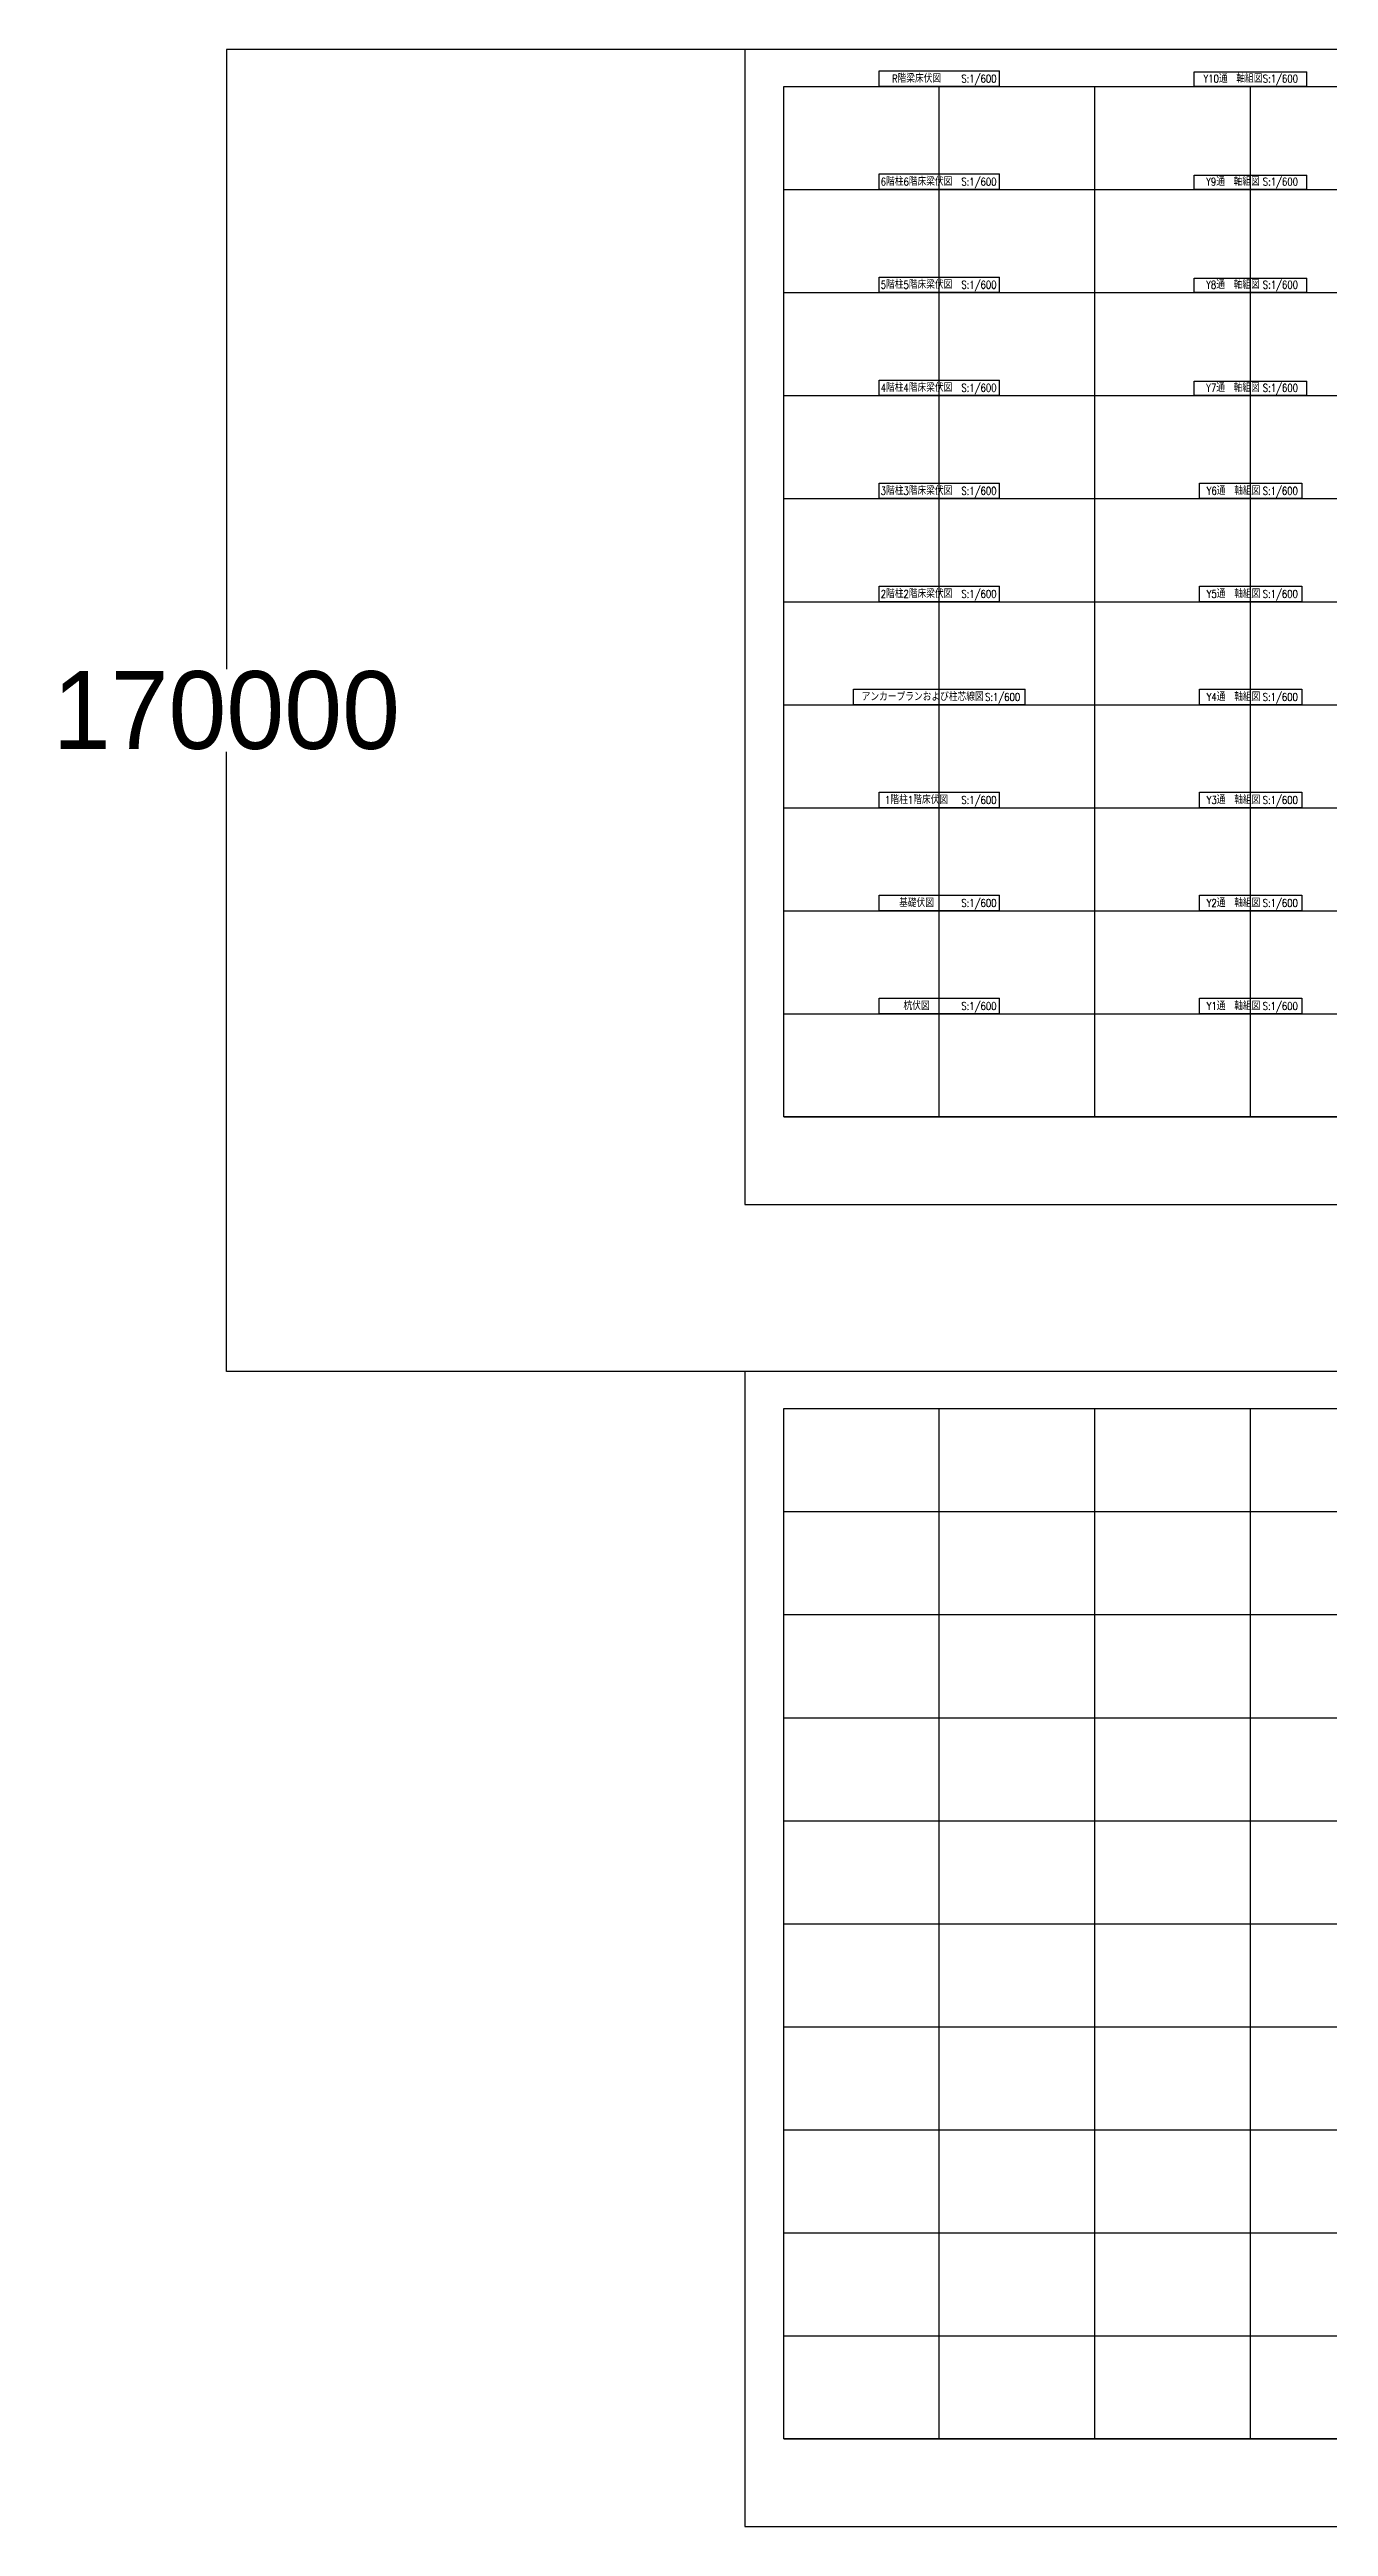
# Model space of a CAD drawing. Extents: x -89331 to 810000, y -1678500 to 210463.
# Drawn here: x -89331 to 75000, y -318500 to 0 of the extents above; entities that cross this region are included whole.
import ezdxf
from ezdxf.enums import TextEntityAlignment as Align

# ---------------------------------------------------------------- set-up
doc = ezdxf.new("R2010")
doc.units = 0
doc.header["$MEASUREMENT"] = 0
doc.layers.get('Defpoints').update_dxf_attribs({"color": 251, "linetype": 'CONTINUOUS'})
doc.layers.add('99_レイアウト枠', color=251, linetype='CONTINUOUS', plot=False)
doc.layers.add('注記', color=3, linetype='CONTINUOUS')
doc.styles.add('DRACAD', font='txt', dxfattribs={"width": 0.85, "bigfont": 'extfont2'})
doc.styles.get("Standard").update_dxf_attribs({"font": 'Osaka.ttc'})
doc.dimstyles.get("Standard").update_dxf_attribs({"dimtxt": 0.18, "dimasz": 0.18, "dimexe": 0.18, "dimexo": 0.0625, "dimgap": 0.09, "dimtad": 0, "dimtih": 1, "dimtoh": 1, "dimdec": 4, "dimzin": 0, "dimdsep": 46, "dimtxsty": 'Standard', "dimcen": 0.09, "dimadec": 0, "dimazin": 0, "dimtfac": 1, "dimtdec": 4, "dimtofl": 0, "dimtmove": 0, "dimatfit": 3, "dimfxl": 1, "dimtolj": 1, "dimtzin": 0, "dimarcsym": 0})

# ---------------------------------------------------------------- blocks, each defined once
blk = doc.blocks.new('*D7831')
at = {"layer": '99_レイアウト枠', "color": 0, "lineweight": -2}
for p, q in [((0, 0), (-66617, 0)), ((-66616, 0), (-66616, -79695)), ((-66616, -170000), (-66616, -90305)), ((0, -170000), (-66617, -170000))]:
    blk.add_line(p, q, dxfattribs=at)
at = {"layer": '99_レイアウト枠', "color": 0}
for points in [[(-66616, 0), (-66616, 0), (-66616, 0)], [(-66616, -170000), (-66616, -170000), (-66616, -170000)]]:
    blk.add_solid(points, dxfattribs=at)
at = {"layer": 'Defpoints', "color": 0}
for p in [(0, 0), (-66616, -170000), (0, -170000)]:
    blk.add_point(p, dxfattribs=at)
at = {"layer": '99_レイアウト枠', "color": 0, "insert": (-66616, -85000), "char_height": 10000, "attachment_point": 5}
blk.add_mtext('\\A1;170000', dxfattribs=at)

msp = doc.modelspace()

# ---------------------------------------------------------------- linework, layer by layer
at = {"layer": '99_レイアウト枠'}
for p, q in [((5000, -137250), (5000, -4750)), ((25000, -137250), (25000, -4750)), ((45000, -137250), (45000, -4750)), ((65000, -137250), (65000, -4750)), ((5000, -18000), (204999.99991, -18000)), ((5000, -31250), (204999.99991, -31250)), ((5000, -44500), (204999.99991, -44500)), ((5000, -57750), (204999.99991, -57750)), ((5000, -71000), (204999.99991, -71000)), ((5000, -84250), (204999.99991, -84250)), ((5000, -97500), (204999.99991, -97500)), ((5000, -110750), (204999.99991, -110750)), ((5000, -124000), (204999.99991, -124000)), ((5000, -137250), (204999.99991, -137250)), ((5000, -307250), (5000, -174750)), ((25000, -307250), (25000, -174750)), ((45000, -307250), (45000, -174750)), ((65000, -307250), (65000, -174750)), ((5000, -188000), (204999.99991, -188000)), ((5000, -201250), (204999.99991, -201250)), ((5000, -214500), (204999.99991, -214500)), ((5000, -227750), (204999.99991, -227750)), ((5000, -241000), (204999.99991, -241000)), ((5000, -254250), (204999.99991, -254250)), ((5000, -267500), (204999.99991, -267500)), ((5000, -280750), (204999.99991, -280750)), ((5000, -294000), (204999.99991, -294000)), ((5000, -307250), (204999.99991, -307250))]:
    msp.add_line(p, q, dxfattribs=at)
for points in [[(0, -148500), (210000, -148500), (210000, 0), (0, 0)], [(5000, -4750), (204999.99991, -4750), (204999.99991, -137250), (5000, -137250)], [(0, -318500), (210000, -318500), (210000, -170000), (0, -170000)], [(5000, -174750), (204999.99991, -174750), (204999.99991, -307250), (5000, -307250)]]:
    msp.add_lwpolyline(points, close=True, dxfattribs=at)
at = {"layer": '注記', "linetype": 'Continuous'}
for p, q in [((17250.00001, -2750), (32750.00001, -2750)), ((17250.00001, -4750), (17250.00001, -2750)), ((32750.00001, -4750), (32750.00001, -2750)), ((57766.66663, -2883.33333), (72233.3333, -2883.33333)), ((57766.66663, -4750), (57766.66663, -2883.33333)), ((72233.3333, -4750), (72233.3333, -2883.33333)), ((32750.00001, -4750), (17250.00001, -4750)), ((72233.3333, -4750), (57766.66663, -4750)), ((17250, -16000), (32750, -16000)), ((17250, -18000), (17250, -16000)), ((32750, -18000), (17250, -18000)), ((32750, -18000), (32750, -16000)), ((57766.66662, -16133.33333), (72233.33329, -16133.33333)), ((57766.66662, -18000), (57766.66662, -16133.33333)), ((72233.33329, -18000), (57766.66662, -18000)), ((72233.33329, -18000), (72233.33329, -16133.33333)), ((17250, -29250), (32750, -29250)), ((17250, -31250), (17250, -29250)), ((32750, -31250), (17250, -31250)), ((32750, -31250), (32750, -29250)), ((57766.66662, -29383.33333), (72233.33329, -29383.33333)), ((57766.66662, -31250), (57766.66662, -29383.33333)), ((72233.33329, -31250), (57766.66662, -31250)), ((72233.33329, -31250), (72233.33329, -29383.33333)), ((17250, -42500), (32750, -42500)), ((17250, -44500), (17250, -42500)), ((32750, -44500), (17250, -44500)), ((32750, -44500), (32750, -42500)), ((57766.66653, -42633.33333), (72233.3332, -42633.33333)), ((57766.66653, -44500), (57766.66653, -42633.33333)), ((72233.3332, -44500), (57766.66653, -44500)), ((72233.3332, -44500), (72233.3332, -42633.33333)), ((17250, -55750), (32750, -55750)), ((17250, -57750), (17250, -55750)), ((32750, -57750), (32750, -55750)), ((32750, -57750), (17250, -57750)), ((17249.99971, -69000), (32749.99971, -69000)), ((17249.99971, -71000), (17249.99971, -69000)), ((32749.99971, -71000), (32749.99971, -69000)), ((32749.99971, -71000), (17249.99971, -71000)), ((13962.92388, -82249.99999), (36037.07612, -82249.99999)), ((13962.92388, -84249.99999), (13962.92388, -82249.99999)), ((36037.07612, -84249.99999), (36037.07612, -82249.99999)), ((36037.07612, -84249.99999), (13962.92388, -84249.99999)), ((17249.99996, -95500), (32749.99996, -95500)), ((17249.99996, -97500), (17249.99996, -95500)), ((32749.99996, -97500), (32749.99996, -95500)), ((32749.99996, -97500), (17249.99996, -97500)), ((17250, -108750), (32750, -108750)), ((17250, -110750), (17250, -108750)), ((32750, -110750), (17250, -110750)), ((32750, -110750), (32750, -108750)), ((17250, -122000), (32750, -122000)), ((17250, -124000), (17250, -122000)), ((32750, -124000), (17250, -124000)), ((32750, -124000), (32750, -122000))]:
    msp.add_line(p, q, dxfattribs=at)
at = {"layer": '注記'}
for points in [[(58416.66667, -55750), (71583.33334, -55750), (71583.33334, -57750), (58416.66667, -57750)], [(58416.66667, -69000), (71583.33334, -69000), (71583.33334, -71000), (58416.66667, -71000)], [(58416.66673, -82250), (71583.3334, -82250), (71583.3334, -84250), (58416.66673, -84250)], [(58416.66668, -95500), (71583.33335, -95500), (71583.33335, -97500), (58416.66668, -97500)], [(58416.66667, -108750), (71583.33334, -108750), (71583.33334, -110750), (58416.66667, -110750)], [(58416.66667, -122000), (71583.33334, -122000), (71583.33334, -124000), (58416.66667, -124000)]]:
    msp.add_lwpolyline(points, close=True, dxfattribs=at)

# ---------------------------------------------------------------- texts
at = {"layer": '注記', "linetype": 'Continuous', "style": 'DRACAD', "width": 0.8}
for s, p in [('R階梁床伏図', (22073.27409, -4250)), ('S:1/600', (30096.95804, -4250)), ('Y10通\u3000軸組図', (62728.49355, -4253.23279)), ('S:1/600', (68827.61619, -4253.23279)), ('6階柱6階床梁伏図', (22073.27408, -17500)), ('S:1/600', (30096.95803, -17500)), ('Y9通\u3000軸組図', (62728.49355, -17503.23279)), ('S:1/600', (68827.61618, -17503.23279)), ('5階柱5階床梁伏図', (22073.27408, -30750)), ('S:1/600', (30096.95803, -30750)), ('Y8通\u3000軸組図', (62728.49355, -30753.23279)), ('S:1/600', (68827.61618, -30753.23279)), ('4階柱4階床梁伏図', (22073.27408, -44000)), ('S:1/600', (30096.95803, -44000)), ('Y7通\u3000軸組図', (62728.49345, -44003.23279)), ('S:1/600', (68827.61609, -44003.23279)), ('3階柱3階床梁伏図', (22073.27408, -57250)), ('S:1/600', (30096.95803, -57250)), ('Y6通\u3000軸組図', (62798.84934, -57250)), ('S:1/600', (68814.63864, -57250)), ('2階柱2階床梁伏図', (22073.27379, -70500)), ('S:1/600', (30096.95774, -70500)), ('Y5通\u3000軸組図', (62798.84934, -70500)), ('S:1/600', (68814.63864, -70500)), ('アンカープランおよび柱芯線図', (22862.05762, -83749.99999)), ('S:1/600', (33135.74157, -83749.99999)), ('Y4通\u3000軸組図', (62798.8494, -83750)), ('S:1/600', (68814.6387, -83750)), ('1階柱1階床伏図', (22073.27404, -97000)), ('S:1/600', (30096.95799, -97000)), ('Y3通\u3000軸組図', (62798.8494, -97000)), ('S:1/600', (68814.6387, -97000)), ('基礎伏図', (22073.27408, -110250)), ('S:1/600', (30096.95803, -110250)), ('Y2通\u3000軸組図', (62798.84934, -110250)), ('S:1/600', (68814.63864, -110250)), ('杭伏図', (22073.27408, -123500)), ('S:1/600', (30096.95803, -123500)), ('Y1通\u3000軸組図', (62798.84934, -123502.26448)), ('S:1/600', (68814.63864, -123502.26448))]:
    msp.add_text(s, height=1000, dxfattribs=at).set_placement(p, align=Align.CENTER)

# ---------------------------------------------------------------- dimensions: what is measured, and where the dimension line sits
at = {"layer": '99_レイアウト枠'}
dim = msp.add_linear_dim(base=(-66616.43941, -170000), p1=(0, 0), p2=(0, -170000), angle=90, dimstyle='Standard', override={"dimtxt": 10000, "dimdec": 0}, dxfattribs=at)
dim.commit()
dim.dimension.update_dxf_attribs({"geometry": '*D7831', "text_midpoint": (-66616.43941, -85000)})

doc.saveas('drawing.dxf')
